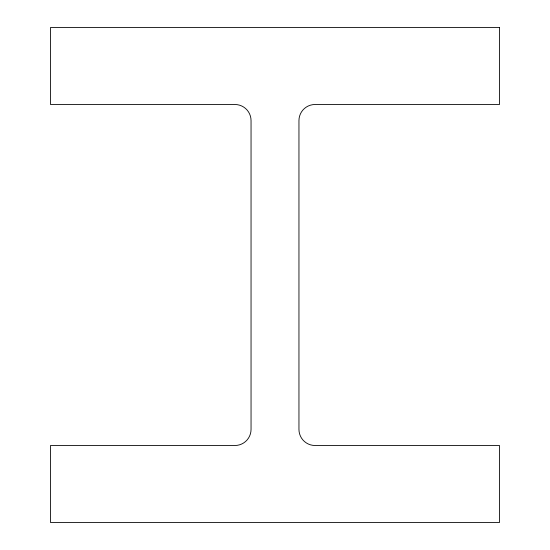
<?xml version="1.0" encoding="UTF-8"?>
<svg xmlns="http://www.w3.org/2000/svg" width="550" height="550" viewBox="0 0 550 550"><rect width="100%" height="100%" fill="white"/><g stroke="black" fill="none" stroke-linecap="round" stroke-linejoin="round"><path stroke-width="0.82" d="M499.496 27.5L50.504 27.5L50.504 104.5L234.946 104.5A16.101 16.101 0 0 1 251.048 120.601L251.048 429.399A16.101 16.101 0 0 1 234.946 445.5L50.504 445.5L50.504 522.5L499.496 522.5L499.496 445.5L315.054 445.5A16.101 16.101 0 0 1 298.952 429.399L298.952 120.601A16.101 16.101 0 0 1 315.054 104.5L499.496 104.5L499.496 27.5"/></g></svg>
